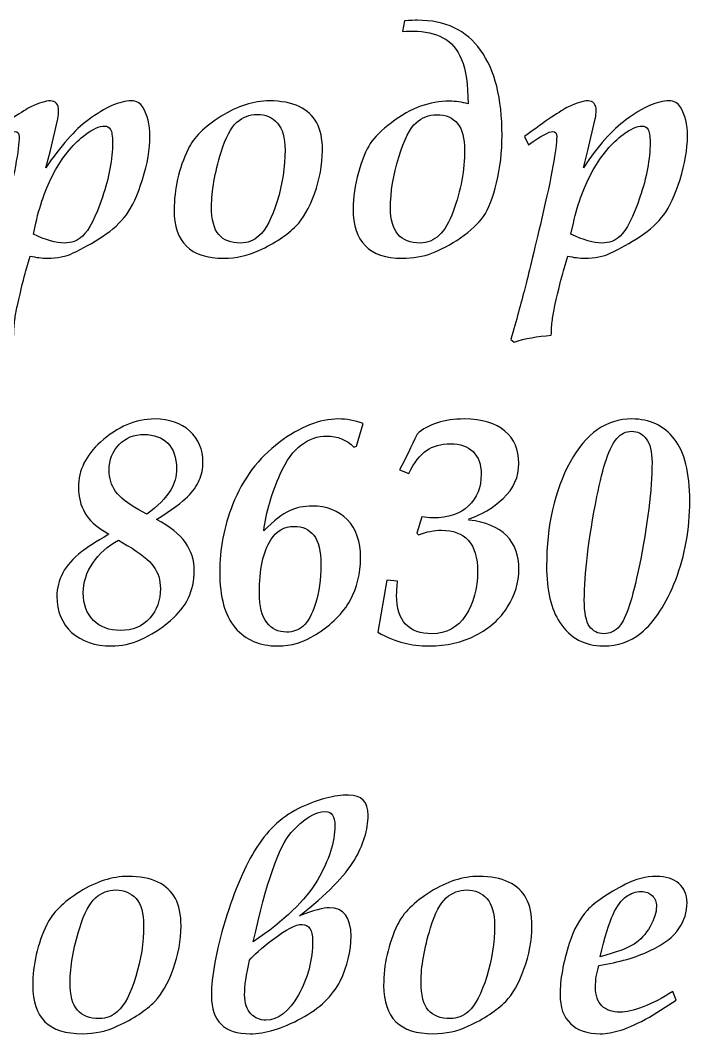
# Model space of a CAD drawing. Header units: millimetres. Extents: x 0 to 148, y -148 to 0.
# Drawn here: x 15.79 to 21.06, y -30.14 to -22.15 of the extents above; entities that cross this region are included whole.
import ezdxf

# ---------------------------------------------------------------- set-up
doc = ezdxf.new("R2010")
doc.units = ezdxf.units.MM
doc.linetypes.add('K5LT32768', pattern=[0])

msp = doc.modelspace()

# ---------------------------------------------------------------- linework, layer by layer
at = {"color": 250, "linetype": 'K5LT32768', "true_color": 0x333333}
for points, knots in [([(18.8124, -22.1584), (18.8593, -22.1558), (18.8936, -22.1546), (18.9152, -22.1546), (19.1345, -22.1546), (19.3, -22.2329), (19.4126, -22.3899), (19.5248, -22.547), (19.5811, -22.7701), (19.5811, -23.0588), (19.5811, -23.1922), (19.5667, -23.3174), (19.5384, -23.4351), (19.5096, -23.5528), (19.4753, -23.6408), (19.4346, -23.6997), (19.394, -23.7581), (19.3339, -23.8144), (19.2543, -23.8686), (19.1743, -23.9228), (19.0993, -23.963), (19.0287, -23.9893), (18.958, -24.016), (18.8792, -24.029), (18.7933, -24.029), (18.5364, -24.029), (18.4077, -23.8999), (18.4077, -23.6413), (18.4077, -23.5503), (18.4221, -23.4542), (18.4504, -23.353), (18.4792, -23.2518), (18.5097, -23.176), (18.5427, -23.1261), (18.5761, -23.0761), (18.6316, -23.0211), (18.7095, -22.9614), (18.7878, -22.9013), (18.8644, -22.8581), (18.9393, -22.8319), (19.0138, -22.8052), (19.0896, -22.7921), (19.1654, -22.7921), (19.2158, -22.7921), (19.2649, -22.7993), (19.3135, -22.8133), (19.3127, -22.6617), (19.2958, -22.5453), (19.2628, -22.4644), (19.2297, -22.384), (19.1811, -22.3264), (19.1159, -22.2922), (19.0511, -22.2578), (18.9724, -22.2409), (18.8801, -22.2409), (18.8606, -22.2409), (18.8331, -22.2413), (18.7963, -22.2422), (18.7963, -22.2422), (18.8124, -22.1584), (18.8124, -22.1584)], [0, 0, 0, 0, 0.047619, 0.047619, 0.047619, 0.095238, 0.095238, 0.095238, 0.142857, 0.142857, 0.142857, 0.190476, 0.190476, 0.190476, 0.238095, 0.238095, 0.238095, 0.285714, 0.285714, 0.285714, 0.333333, 0.333333, 0.333333, 0.380952, 0.380952, 0.380952, 0.428571, 0.428571, 0.428571, 0.47619, 0.47619, 0.47619, 0.52381, 0.52381, 0.52381, 0.571429, 0.571429, 0.571429, 0.619048, 0.619048, 0.619048, 0.666667, 0.666667, 0.666667, 0.714286, 0.714286, 0.714286, 0.761905, 0.761905, 0.761905, 0.809524, 0.809524, 0.809524, 0.857143, 0.857143, 0.857143, 0.904762, 0.904762, 0.904762, 1, 1, 1, 1]), ([(15.441, -24.6895), (15.441, -24.6895), (15.4152, -24.6695), (15.4152, -24.6695), (15.4587, -24.5176), (15.4951, -24.3838), (15.5244, -24.2691), (15.5506, -24.1696), (15.5959, -23.9846), (15.6594, -23.7133), (15.7373, -23.3805), (15.7762, -23.1667), (15.7762, -23.0719), (15.7762, -23.0444), (15.7657, -23.0308), (15.7441, -23.0308), (15.7174, -23.0308), (15.6547, -23.0656), (15.5553, -23.1346), (15.5553, -23.1346), (15.5218, -23.0715), (15.5218, -23.0715), (15.6899, -22.9466), (15.8059, -22.8683), (15.8698, -22.8365), (15.9342, -22.8052), (15.9853, -22.7896), (16.0234, -22.7896), (16.0429, -22.7896), (16.059, -22.7963), (16.0705, -22.8098), (16.0819, -22.8238), (16.0878, -22.8425), (16.0878, -22.8666), (16.0878, -22.8839), (16.0853, -22.906), (16.0802, -22.9322), (16.0802, -22.9322), (16.0222, -23.1815), (16.0222, -23.1815), (15.9871, -23.3158), (15.9871, -23.3158), (16.1014, -23.1451), (16.2127, -23.0194), (16.3219, -22.9385), (16.4565, -22.8391), (16.5696, -22.7896), (16.6602, -22.7896), (16.7016, -22.7896), (16.7321, -22.8065), (16.752, -22.8403), (16.7884, -22.9009), (16.8066, -22.9766), (16.8066, -23.0677), (16.8066, -23.1718), (16.7872, -23.2853), (16.7482, -23.4089), (16.7097, -23.5321), (16.6669, -23.6248), (16.6212, -23.6866), (16.5755, -23.7488), (16.5129, -23.8055), (16.4341, -23.8572), (16.3549, -23.9089), (16.2762, -23.9533), (16.1979, -23.9905), (16.1458, -24.0164), (16.0789, -24.029), (15.9981, -24.029), (15.9549, -24.029), (15.91, -24.0232), (15.863, -24.0117), (15.863, -24.0117), (15.8296, -24.1285), (15.8296, -24.1285), (15.8143, -24.1798), (15.7923, -24.2712), (15.7623, -24.4028), (15.7534, -24.4439), (15.7466, -24.4816), (15.742, -24.5155), (15.7373, -24.5498), (15.7348, -24.5896), (15.7339, -24.6361), (15.6238, -24.6437), (15.526, -24.6615), (15.441, -24.6895)], [0, 0, 0, 0, 0.033333, 0.033333, 0.033333, 0.066667, 0.066667, 0.066667, 0.1, 0.1, 0.1, 0.133333, 0.133333, 0.133333, 0.166667, 0.166667, 0.166667, 0.2, 0.2, 0.2, 0.233333, 0.233333, 0.233333, 0.266667, 0.266667, 0.266667, 0.3, 0.3, 0.3, 0.333333, 0.333333, 0.333333, 0.366667, 0.366667, 0.366667, 0.4, 0.4, 0.4, 0.433333, 0.433333, 0.466667, 0.466667, 0.466667, 0.5, 0.5, 0.5, 0.533333, 0.533333, 0.533333, 0.566667, 0.566667, 0.566667, 0.6, 0.6, 0.6, 0.633333, 0.633333, 0.633333, 0.666667, 0.666667, 0.666667, 0.7, 0.7, 0.7, 0.733333, 0.733333, 0.733333, 0.766667, 0.766667, 0.766667, 0.8, 0.8, 0.8, 0.833333, 0.833333, 0.833333, 0.866667, 0.866667, 0.866667, 0.9, 0.9, 0.9, 0.933333, 0.933333, 0.933333, 1, 1, 1, 1]), ([(16.9975, -23.6494), (16.9975, -23.4838), (17.0344, -23.3238), (17.1076, -23.1693), (17.1508, -23.0783), (17.2371, -22.9923), (17.3671, -22.9111), (17.497, -22.8302), (17.6236, -22.7896), (17.7477, -22.7896), (17.8417, -22.7896), (17.92, -22.8048), (18.0453, -22.8649), (18.0918, -22.9076), (18.1215, -22.9627), (18.1511, -23.0177), (18.1659, -23.0901), (18.1659, -23.1803), (18.1659, -23.2937), (18.1452, -23.4072), (18.1033, -23.5211), (18.0618, -23.6345), (18.0135, -23.7192), (17.9593, -23.7746), (17.8882, -23.8457), (17.7904, -23.9105), (17.666, -23.9681), (17.5783, -24.0088), (17.4865, -24.029), (17.3899, -24.029), (17.2562, -24.029), (17.1576, -23.9973), (17.0937, -23.9342), (17.0297, -23.8708), (16.9975, -23.7759), (16.9975, -23.6494)], [0, 0, 0, 0, 0.076923, 0.076923, 0.076923, 0.153846, 0.153846, 0.153846, 0.230769, 0.230769, 0.230769, 0.307692, 0.307692, 0.384615, 0.384615, 0.384615, 0.461538, 0.461538, 0.461538, 0.538462, 0.538462, 0.538462, 0.615385, 0.615385, 0.615385, 0.692308, 0.692308, 0.692308, 0.769231, 0.769231, 0.769231, 0.846154, 0.846154, 0.846154, 1, 1, 1, 1]), ([(19.6764, -24.6895), (19.6764, -24.6895), (19.6506, -24.6695), (19.6506, -24.6695), (19.6941, -24.5176), (19.7305, -24.3838), (19.7598, -24.2691), (19.786, -24.1696), (19.8313, -23.9846), (19.8948, -23.7133), (19.9727, -23.3805), (20.0116, -23.1667), (20.0116, -23.0719), (20.0116, -23.0444), (20.0011, -23.0308), (19.9795, -23.0308), (19.9528, -23.0308), (19.8901, -23.0656), (19.7907, -23.1346), (19.7907, -23.1346), (19.7572, -23.0715), (19.7572, -23.0715), (19.9253, -22.9466), (20.0413, -22.8683), (20.1052, -22.8365), (20.1696, -22.8052), (20.2207, -22.7896), (20.2588, -22.7896), (20.2783, -22.7896), (20.2944, -22.7963), (20.3059, -22.8098), (20.3173, -22.8238), (20.3232, -22.8425), (20.3232, -22.8666), (20.3232, -22.8839), (20.3207, -22.906), (20.3156, -22.9322), (20.3156, -22.9322), (20.2576, -23.1815), (20.2576, -23.1815), (20.2225, -23.3158), (20.2225, -23.3158), (20.3368, -23.1451), (20.4481, -23.0194), (20.5573, -22.9385), (20.6919, -22.8391), (20.805, -22.7896), (20.8956, -22.7896), (20.937, -22.7896), (20.9675, -22.8065), (20.9874, -22.8403), (21.0238, -22.9009), (21.042, -22.9766), (21.042, -23.0677), (21.042, -23.1718), (21.0226, -23.2853), (20.9836, -23.4089), (20.9451, -23.5321), (20.9023, -23.6248), (20.8566, -23.6866), (20.8109, -23.7488), (20.7483, -23.8055), (20.6695, -23.8572), (20.5903, -23.9089), (20.5116, -23.9533), (20.4333, -23.9905), (20.3812, -24.0164), (20.3143, -24.029), (20.2335, -24.029), (20.1903, -24.029), (20.1454, -24.0232), (20.0984, -24.0117), (20.0984, -24.0117), (20.065, -24.1285), (20.065, -24.1285), (20.0497, -24.1798), (20.0277, -24.2712), (19.9977, -24.4028), (19.9888, -24.4439), (19.982, -24.4816), (19.9774, -24.5155), (19.9727, -24.5498), (19.9702, -24.5896), (19.9693, -24.6361), (19.8592, -24.6437), (19.7614, -24.6615), (19.6764, -24.6895)], [0, 0, 0, 0, 0.033333, 0.033333, 0.033333, 0.066667, 0.066667, 0.066667, 0.1, 0.1, 0.1, 0.133333, 0.133333, 0.133333, 0.166667, 0.166667, 0.166667, 0.2, 0.2, 0.2, 0.233333, 0.233333, 0.233333, 0.266667, 0.266667, 0.266667, 0.3, 0.3, 0.3, 0.333333, 0.333333, 0.333333, 0.366667, 0.366667, 0.366667, 0.4, 0.4, 0.4, 0.433333, 0.433333, 0.466667, 0.466667, 0.466667, 0.5, 0.5, 0.5, 0.533333, 0.533333, 0.533333, 0.566667, 0.566667, 0.566667, 0.6, 0.6, 0.6, 0.633333, 0.633333, 0.633333, 0.666667, 0.666667, 0.666667, 0.7, 0.7, 0.7, 0.733333, 0.733333, 0.733333, 0.766667, 0.766667, 0.766667, 0.8, 0.8, 0.8, 0.833333, 0.833333, 0.833333, 0.866667, 0.866667, 0.866667, 0.9, 0.9, 0.9, 0.933333, 0.933333, 0.933333, 1, 1, 1, 1]), ([(17.2922, -23.6222), (17.2922, -23.726), (17.3112, -23.8), (17.3493, -23.8436), (17.3878, -23.8877), (17.4454, -23.9097), (17.5225, -23.9097), (17.5767, -23.9097), (17.6245, -23.891), (17.666, -23.8538), (17.7206, -23.8039), (17.7684, -23.7124), (17.8095, -23.5795), (17.8506, -23.4466), (17.8713, -23.3115), (17.8713, -23.1748), (17.8713, -23.0804), (17.8514, -23.0101), (17.8116, -22.9648), (17.7718, -22.9191), (17.718, -22.8962), (17.6508, -22.8962), (17.5919, -22.8962), (17.539, -22.917), (17.4442, -22.9999), (17.4027, -23.0787), (17.3671, -23.1947), (17.3172, -23.3589), (17.2922, -23.5016), (17.2922, -23.6222)], [0, 0, 0, 0, 0.090909, 0.090909, 0.090909, 0.181818, 0.181818, 0.181818, 0.272727, 0.272727, 0.272727, 0.363636, 0.363636, 0.363636, 0.454545, 0.454545, 0.454545, 0.545455, 0.545455, 0.545455, 0.636364, 0.636364, 0.636364, 0.727273, 0.727273, 0.818182, 0.818182, 0.818182, 1, 1, 1, 1]), ([(19.0647, -22.8988), (19.0054, -22.8988), (18.9516, -22.9195), (18.9042, -22.9614), (18.8563, -23.0033), (18.8111, -23.0939), (18.7239, -23.3733), (18.7023, -23.5071), (18.7023, -23.6345), (18.7023, -23.8178), (18.7801, -23.9097), (18.9355, -23.9097), (19.0498, -23.9097), (19.137, -23.8267), (19.1967, -23.6612), (19.2564, -23.4952), (19.2865, -23.3335), (19.2865, -23.1765), (19.2865, -22.9915), (19.2124, -22.8988), (19.0647, -22.8988)], [0, 0, 0, 0, 0.125, 0.125, 0.125, 0.25, 0.25, 0.375, 0.375, 0.375, 0.5, 0.5, 0.5, 0.625, 0.625, 0.625, 0.75, 0.75, 0.75, 1, 1, 1, 1]), ([(15.8889, -23.8399), (15.9862, -23.8864), (16.0671, -23.9097), (16.1319, -23.9097), (16.1894, -23.9097), (16.2373, -23.8919), (16.2754, -23.8564), (16.3266, -23.8072), (16.3791, -23.7048), (16.4324, -23.549), (16.4853, -23.3928), (16.512, -23.2489), (16.512, -23.1172), (16.512, -23.0656), (16.5065, -23.0313), (16.4959, -23.0139), (16.4849, -22.9966), (16.4697, -22.9877), (16.4497, -22.9877), (16.4091, -22.9877), (16.3587, -23.0101), (16.2991, -23.055), (16.2093, -23.1218), (16.1306, -23.215), (16.0633, -23.3335), (15.9964, -23.4521), (15.9443, -23.5918), (15.9079, -23.753), (15.9079, -23.753), (15.8889, -23.8399), (15.8889, -23.8399)], [0, 0, 0, 0, 0.090909, 0.090909, 0.090909, 0.181818, 0.181818, 0.181818, 0.272727, 0.272727, 0.272727, 0.363636, 0.363636, 0.363636, 0.454545, 0.454545, 0.454545, 0.545455, 0.545455, 0.545455, 0.636364, 0.636364, 0.636364, 0.727273, 0.727273, 0.727273, 0.818182, 0.818182, 0.818182, 1, 1, 1, 1]), ([(20.1243, -23.8399), (20.2216, -23.8864), (20.3025, -23.9097), (20.3673, -23.9097), (20.4248, -23.9097), (20.4727, -23.8919), (20.5108, -23.8564), (20.562, -23.8072), (20.6145, -23.7048), (20.6678, -23.549), (20.7207, -23.3928), (20.7474, -23.2489), (20.7474, -23.1172), (20.7474, -23.0656), (20.7419, -23.0313), (20.7313, -23.0139), (20.7203, -22.9966), (20.7051, -22.9877), (20.6851, -22.9877), (20.6445, -22.9877), (20.5941, -23.0101), (20.5345, -23.055), (20.4447, -23.1218), (20.366, -23.215), (20.2987, -23.3335), (20.2318, -23.4521), (20.1797, -23.5918), (20.1433, -23.753), (20.1433, -23.753), (20.1243, -23.8399), (20.1243, -23.8399)], [0, 0, 0, 0, 0.090909, 0.090909, 0.090909, 0.181818, 0.181818, 0.181818, 0.272727, 0.272727, 0.272727, 0.363636, 0.363636, 0.363636, 0.454545, 0.454545, 0.454545, 0.545455, 0.545455, 0.545455, 0.636364, 0.636364, 0.636364, 0.727273, 0.727273, 0.727273, 0.818182, 0.818182, 0.818182, 1, 1, 1, 1]), ([(16.4836, -26.2037), (16.4836, -26.2037), (16.4451, -26.18), (16.4451, -26.18), (16.3109, -26.1017), (16.244, -25.9861), (16.244, -25.8337), (16.244, -25.7), (16.3016, -25.5814), (16.4167, -25.4782), (16.5522, -25.3567), (16.6948, -25.2957), (16.8447, -25.2957), (16.9599, -25.2957), (17.0517, -25.3274), (17.1207, -25.3905), (17.1897, -25.454), (17.2245, -25.5349), (17.2245, -25.6343), (17.2245, -25.6856), (17.2147, -25.7338), (17.1952, -25.7787), (17.1757, -25.824), (17.1448, -25.8672), (17.103, -25.9091), (17.0606, -25.951), (16.9794, -26.0107), (16.8583, -26.0882), (16.965, -26.1436), (17.0412, -26.2042), (17.0873, -26.2694), (17.133, -26.3345), (17.1559, -26.4091), (17.1559, -26.4925), (17.1559, -26.647), (17.0941, -26.7769), (16.97, -26.8819), (16.8121, -27.0166), (16.6572, -27.0838), (16.5052, -27.0838), (16.3731, -27.0838), (16.2681, -27.0483), (16.1902, -26.9767), (16.1128, -26.9052), (16.0738, -26.8112), (16.0738, -26.6944), (16.0738, -26.6275), (16.0891, -26.5657), (16.1196, -26.5085), (16.15, -26.4514), (16.2, -26.3955), (16.2694, -26.3401), (16.3067, -26.3104), (16.3778, -26.2647), (16.4836, -26.2037)], [0, 0, 0, 0, 0.052632, 0.052632, 0.052632, 0.105263, 0.105263, 0.105263, 0.157895, 0.157895, 0.157895, 0.210526, 0.210526, 0.210526, 0.263158, 0.263158, 0.263158, 0.315789, 0.315789, 0.315789, 0.368421, 0.368421, 0.368421, 0.421053, 0.421053, 0.421053, 0.473684, 0.473684, 0.473684, 0.526316, 0.526316, 0.526316, 0.578947, 0.578947, 0.578947, 0.631579, 0.631579, 0.631579, 0.684211, 0.684211, 0.684211, 0.736842, 0.736842, 0.736842, 0.789474, 0.789474, 0.789474, 0.842105, 0.842105, 0.842105, 0.894737, 0.894737, 0.894737, 1, 1, 1, 1]), ([(18.4348, -25.5091), (18.4348, -25.5091), (18.4136, -25.5167), (18.4136, -25.5167), (18.3561, -25.4591), (18.2845, -25.4303), (18.1994, -25.4303), (18.1291, -25.4303), (18.0631, -25.4532), (18.0013, -25.4984), (17.9391, -25.5437), (17.8832, -25.6213), (17.8336, -25.73), (17.7667, -25.8786), (17.7236, -26.0276), (17.7037, -26.1762), (17.7841, -26.0966), (17.851, -26.0446), (17.9052, -26.0192), (17.9594, -25.9942), (18.0199, -25.9815), (18.0868, -25.9815), (18.1994, -25.9815), (18.2908, -26.017), (18.3611, -26.0886), (18.4314, -26.1601), (18.4665, -26.2609), (18.4665, -26.3908), (18.4665, -26.5132), (18.439, -26.6241), (18.384, -26.7244), (18.3289, -26.8243), (18.2388, -26.9145), (18.1131, -26.9945), (18.0204, -27.0542), (17.9205, -27.0838), (17.8129, -27.0838), (17.6724, -27.0838), (17.561, -27.036), (17.4793, -26.9408), (17.3976, -26.8451), (17.3566, -26.6995), (17.3566, -26.5034), (17.3566, -26.321), (17.3904, -26.1436), (17.4582, -25.9713), (17.539, -25.7665), (17.6618, -25.6026), (17.8256, -25.4798), (17.9899, -25.3571), (18.1452, -25.2957), (18.2921, -25.2957), (18.3561, -25.2957), (18.4208, -25.3075), (18.4869, -25.3317), (18.4869, -25.3317), (18.4348, -25.5091), (18.4348, -25.5091)], [0, 0, 0, 0, 0.05, 0.05, 0.05, 0.1, 0.1, 0.1, 0.15, 0.15, 0.15, 0.2, 0.2, 0.2, 0.25, 0.25, 0.25, 0.3, 0.3, 0.3, 0.35, 0.35, 0.35, 0.4, 0.4, 0.4, 0.45, 0.45, 0.45, 0.5, 0.5, 0.5, 0.55, 0.55, 0.55, 0.6, 0.6, 0.6, 0.65, 0.65, 0.65, 0.7, 0.7, 0.7, 0.75, 0.75, 0.75, 0.8, 0.8, 0.8, 0.85, 0.85, 0.85, 0.9, 0.9, 0.9, 1, 1, 1, 1]), ([(18.6012, -26.9759), (18.6012, -26.9759), (18.6723, -26.5657), (18.6723, -26.5657), (18.7566, -26.5733), (18.7566, -26.5733), (18.7523, -26.6245), (18.7506, -26.6609), (18.7506, -26.6825), (18.7506, -26.7871), (18.7743, -26.8642), (18.8217, -26.9132), (18.8696, -26.9627), (18.9382, -26.9873), (19.0279, -26.9873), (19.1422, -26.9873), (19.2311, -26.939), (19.2942, -26.843), (19.3572, -26.7469), (19.3886, -26.6321), (19.3886, -26.4988), (19.3886, -26.387), (19.364, -26.3045), (19.3153, -26.2516), (19.2663, -26.1986), (19.1959, -26.172), (19.1037, -26.172), (19.0474, -26.172), (18.9868, -26.1838), (18.922, -26.2079), (18.922, -26.2079), (18.9085, -26.1944), (18.9085, -26.1944), (18.9483, -26.0657), (18.9483, -26.0657), (18.9754, -26.0721), (19.0046, -26.0755), (19.0351, -26.0755), (19.1578, -26.0755), (19.2519, -26.0437), (19.3179, -25.9798), (19.3835, -25.9163), (19.4165, -25.8333), (19.4165, -25.7305), (19.4165, -25.6538), (19.3953, -25.5946), (19.353, -25.5531), (19.3107, -25.512), (19.2514, -25.4913), (19.1752, -25.4913), (19.0999, -25.4913), (19.0368, -25.5086), (18.9864, -25.5433), (18.9356, -25.5781), (18.889, -25.639), (18.8458, -25.7258), (18.8458, -25.7258), (18.7739, -25.6961), (18.7739, -25.6961), (18.8209, -25.6069), (18.867, -25.5128), (18.9119, -25.4146), (18.9564, -25.3748), (19.0097, -25.3452), (19.0719, -25.3253), (19.1337, -25.3054), (19.2048, -25.2957), (19.284, -25.2957), (19.4241, -25.2957), (19.5304, -25.3274), (19.6036, -25.3905), (19.6768, -25.4536), (19.7137, -25.5379), (19.7137, -25.6428), (19.7137, -25.7516), (19.6726, -25.8443), (19.5901, -25.921), (19.5079, -25.9976), (19.4187, -26.0509), (19.323, -26.0814), (19.323, -26.0814), (19.3204, -26.0924), (19.3204, -26.0924), (19.4517, -26.1068), (19.5503, -26.147), (19.6155, -26.2143), (19.6811, -26.2812), (19.7137, -26.3697), (19.7137, -26.4797), (19.7137, -26.5839), (19.684, -26.6825), (19.6252, -26.7761), (19.566, -26.8696), (19.4826, -26.9441), (19.375, -27), (19.2675, -27.0559), (19.1448, -27.0838), (19.0067, -27.0838), (18.9331, -27.0838), (18.8666, -27.0758), (18.8065, -27.0601), (18.7464, -27.0445), (18.6782, -27.0166), (18.6012, -26.9759)], [0, 0, 0, 0, 0.027778, 0.027778, 0.055556, 0.055556, 0.055556, 0.083333, 0.083333, 0.083333, 0.111111, 0.111111, 0.111111, 0.138889, 0.138889, 0.138889, 0.166667, 0.166667, 0.166667, 0.194444, 0.194444, 0.194444, 0.222222, 0.222222, 0.222222, 0.25, 0.25, 0.25, 0.277778, 0.277778, 0.277778, 0.305556, 0.305556, 0.333333, 0.333333, 0.333333, 0.361111, 0.361111, 0.361111, 0.388889, 0.388889, 0.388889, 0.416667, 0.416667, 0.416667, 0.444444, 0.444444, 0.444444, 0.472222, 0.472222, 0.472222, 0.5, 0.5, 0.5, 0.527778, 0.527778, 0.527778, 0.555556, 0.555556, 0.555556, 0.583333, 0.583333, 0.583333, 0.611111, 0.611111, 0.611111, 0.638889, 0.638889, 0.638889, 0.666667, 0.666667, 0.666667, 0.694444, 0.694444, 0.694444, 0.722222, 0.722222, 0.722222, 0.75, 0.75, 0.75, 0.777778, 0.777778, 0.777778, 0.805556, 0.805556, 0.805556, 0.833333, 0.833333, 0.833333, 0.861111, 0.861111, 0.861111, 0.888889, 0.888889, 0.888889, 0.916667, 0.916667, 0.916667, 0.944444, 0.944444, 0.944444, 1, 1, 1, 1]), ([(19.9321, -26.4539), (19.9321, -26.1356), (19.9939, -25.8629), (20.1172, -25.6361), (20.2404, -25.4092), (20.4025, -25.2957), (20.6035, -25.2957), (20.745, -25.2957), (20.8563, -25.3478), (20.9376, -25.4519), (21.0193, -25.556), (21.0599, -25.7194), (21.0599, -25.9417), (21.0599, -26.164), (21.0231, -26.371), (20.9494, -26.5619), (20.8758, -26.7528), (20.7843, -26.8929), (20.6751, -26.9822), (20.5926, -27.05), (20.4939, -27.0838), (20.3788, -27.0838), (20.2332, -27.0838), (20.1193, -27.022), (20.0363, -26.898), (19.9669, -26.7943), (19.9321, -26.6465), (19.9321, -26.4539)], [0, 0, 0, 0, 0.1, 0.1, 0.1, 0.2, 0.2, 0.2, 0.3, 0.3, 0.3, 0.4, 0.4, 0.4, 0.5, 0.5, 0.5, 0.6, 0.6, 0.6, 0.7, 0.7, 0.7, 0.8, 0.8, 0.8, 1, 1, 1, 1]), ([(16.7829, -26.045), (16.8688, -25.9823), (16.9319, -25.9184), (16.9713, -25.8541), (17.0014, -25.8062), (17.0162, -25.7495), (17.0162, -25.6843), (17.0162, -25.5992), (16.9933, -25.5336), (16.948, -25.487), (16.9023, -25.4409), (16.8405, -25.4176), (16.7617, -25.4176), (16.6818, -25.4176), (16.6157, -25.4443), (16.5115, -25.5501), (16.4853, -25.6174), (16.4853, -25.6991), (16.4853, -25.7618), (16.5022, -25.8176), (16.5361, -25.8659), (16.57, -25.9142), (16.6314, -25.9624), (16.7194, -26.0103), (16.7194, -26.0103), (16.7829, -26.045), (16.7829, -26.045)], [0, 0, 0, 0, 0.1, 0.1, 0.1, 0.2, 0.2, 0.2, 0.3, 0.3, 0.3, 0.4, 0.4, 0.4, 0.5, 0.5, 0.6, 0.6, 0.6, 0.7, 0.7, 0.7, 0.8, 0.8, 0.8, 1, 1, 1, 1]), ([(20.2293, -26.7219), (20.2293, -26.8218), (20.2429, -26.8912), (20.2704, -26.9297), (20.2975, -26.9683), (20.3352, -26.9873), (20.383, -26.9873), (20.4313, -26.9873), (20.4719, -26.9678), (20.5058, -26.9289), (20.5574, -26.8696), (20.6091, -26.7126), (20.6611, -26.459), (20.7289, -26.1259), (20.7627, -25.8515), (20.7627, -25.6365), (20.7627, -25.5531), (20.7475, -25.4913), (20.7174, -25.4519), (20.6874, -25.4121), (20.6484, -25.3922), (20.6014, -25.3922), (20.557, -25.3922), (20.5185, -25.4108), (20.4863, -25.4481), (20.4283, -25.5142), (20.3758, -25.667), (20.3284, -25.907), (20.2624, -26.2452), (20.2293, -26.517), (20.2293, -26.7219)], [0, 0, 0, 0, 0.090909, 0.090909, 0.090909, 0.181818, 0.181818, 0.181818, 0.272727, 0.272727, 0.272727, 0.363636, 0.363636, 0.363636, 0.454545, 0.454545, 0.454545, 0.545455, 0.545455, 0.545455, 0.636364, 0.636364, 0.636364, 0.727273, 0.727273, 0.727273, 0.818182, 0.818182, 0.818182, 1, 1, 1, 1]), ([(17.669, -26.666), (17.669, -26.7718), (17.6884, -26.8498), (17.7274, -26.8997), (17.7663, -26.9497), (17.8184, -26.9746), (17.8836, -26.9746), (17.934, -26.9746), (17.9776, -26.959), (18.0504, -26.8972), (18.0826, -26.8375), (18.1114, -26.7494), (18.1397, -26.6614), (18.1541, -26.5602), (18.1541, -26.4451), (18.1541, -26.3362), (18.1355, -26.2583), (18.0982, -26.2114), (18.061, -26.1648), (18.0093, -26.1415), (17.9433, -26.1415), (17.8645, -26.1415), (17.8036, -26.1766), (17.7595, -26.2469), (17.6991, -26.3426), (17.669, -26.4823), (17.669, -26.666)], [0, 0, 0, 0, 0.1, 0.1, 0.1, 0.2, 0.2, 0.2, 0.3, 0.3, 0.4, 0.4, 0.4, 0.5, 0.5, 0.5, 0.6, 0.6, 0.6, 0.7, 0.7, 0.7, 0.8, 0.8, 0.8, 1, 1, 1, 1]), ([(16.559, -26.2507), (16.4726, -26.2973), (16.4049, -26.3574), (16.3067, -26.5056), (16.2821, -26.5835), (16.2821, -26.6656), (16.2821, -26.757), (16.3088, -26.8294), (16.4155, -26.9353), (16.4857, -26.9619), (16.5733, -26.9619), (16.6716, -26.9619), (16.7486, -26.9297), (16.8049, -26.8658), (16.8612, -26.8019), (16.8892, -26.7232), (16.8892, -26.6309), (16.8892, -26.5644), (16.8714, -26.5069), (16.8358, -26.4577), (16.8003, -26.4082), (16.7313, -26.3532), (16.6288, -26.2918), (16.6288, -26.2918), (16.559, -26.2507), (16.559, -26.2507)], [0, 0, 0, 0, 0.1, 0.1, 0.2, 0.2, 0.2, 0.3, 0.3, 0.4, 0.4, 0.4, 0.5, 0.5, 0.5, 0.6, 0.6, 0.6, 0.7, 0.7, 0.7, 0.8, 0.8, 0.8, 1, 1, 1, 1]), ([(17.9864, -29.2099), (18.0965, -29.1671), (18.1744, -29.1455), (18.2197, -29.1455), (18.334, -29.1455), (18.3912, -29.2208), (18.3912, -29.3711), (18.3912, -29.4892), (18.3628, -29.6065), (18.3056, -29.7233), (18.2485, -29.8397), (18.1456, -29.938), (17.997, -30.0184), (17.8484, -30.0984), (17.7151, -30.1386), (17.5965, -30.1386), (17.3929, -30.1386), (17.2913, -30.0395), (17.2913, -29.841), (17.2913, -29.6857), (17.3277, -29.488), (17.4001, -29.248), (17.4725, -29.0075), (17.5555, -28.8149), (17.6494, -28.6688), (17.7435, -28.5227), (17.8599, -28.4182), (17.9987, -28.3547), (18.1371, -28.2908), (18.2616, -28.259), (18.3717, -28.259), (18.4745, -28.259), (18.5257, -28.3115), (18.5257, -28.4165), (18.5257, -28.5329), (18.4889, -28.6523), (18.4157, -28.7742), (18.3424, -28.8961), (18.1993, -29.0413), (17.9864, -29.2099)], [0, 0, 0, 0, 0.071429, 0.071429, 0.071429, 0.142857, 0.142857, 0.142857, 0.214286, 0.214286, 0.214286, 0.285714, 0.285714, 0.285714, 0.357143, 0.357143, 0.357143, 0.428571, 0.428571, 0.428571, 0.5, 0.5, 0.5, 0.571429, 0.571429, 0.571429, 0.642857, 0.642857, 0.642857, 0.714286, 0.714286, 0.714286, 0.785714, 0.785714, 0.785714, 0.857143, 0.857143, 0.857143, 1, 1, 1, 1]), ([(17.6211, -29.4147), (17.8658, -29.2484), (18.0343, -29.0866), (18.1261, -28.9288), (18.218, -28.7708), (18.2641, -28.6277), (18.2641, -28.499), (18.2641, -28.4254), (18.24, -28.3886), (18.1913, -28.3886), (18.1079, -28.3886), (18.0174, -28.4436), (17.9196, -28.5541), (17.8218, -28.6642), (17.7223, -28.9512), (17.6211, -29.4147)], [0, 0, 0, 0, 0.166667, 0.166667, 0.166667, 0.333333, 0.333333, 0.333333, 0.5, 0.5, 0.5, 0.666667, 0.666667, 0.666667, 1, 1, 1, 1]), ([(15.8838, -29.7589), (15.8838, -29.5934), (15.9206, -29.4334), (15.9938, -29.2789), (16.037, -29.1878), (16.1233, -29.1019), (16.2533, -29.0206), (16.3833, -28.9397), (16.5099, -28.8991), (16.6339, -28.8991), (16.7279, -28.8991), (16.8062, -28.9144), (16.9315, -28.9745), (16.978, -29.0172), (17.0077, -29.0723), (17.0373, -29.1273), (17.0521, -29.1997), (17.0521, -29.2898), (17.0521, -29.4033), (17.0314, -29.5168), (16.9895, -29.6306), (16.948, -29.7441), (16.8997, -29.8288), (16.8456, -29.8842), (16.7745, -29.9553), (16.6767, -30.0201), (16.5522, -30.0776), (16.4646, -30.1183), (16.3727, -30.1386), (16.2762, -30.1386), (16.1424, -30.1386), (16.0438, -30.1069), (15.9799, -30.0438), (15.9159, -29.9803), (15.8838, -29.8855), (15.8838, -29.7589)], [0, 0, 0, 0, 0.076923, 0.076923, 0.076923, 0.153846, 0.153846, 0.153846, 0.230769, 0.230769, 0.230769, 0.307692, 0.307692, 0.384615, 0.384615, 0.384615, 0.461538, 0.461538, 0.461538, 0.538462, 0.538462, 0.538462, 0.615385, 0.615385, 0.615385, 0.692308, 0.692308, 0.692308, 0.769231, 0.769231, 0.769231, 0.846154, 0.846154, 0.846154, 1, 1, 1, 1]), ([(18.6481, -29.7589), (18.6481, -29.5934), (18.6849, -29.4334), (18.7581, -29.2789), (18.8013, -29.1878), (18.8877, -29.1019), (19.0176, -29.0206), (19.1476, -28.9397), (19.2742, -28.8991), (19.3982, -28.8991), (19.4922, -28.8991), (19.5705, -28.9144), (19.6958, -28.9745), (19.7424, -29.0172), (19.772, -29.0723), (19.8016, -29.1273), (19.8165, -29.1997), (19.8165, -29.2898), (19.8165, -29.4033), (19.7957, -29.5168), (19.7538, -29.6306), (19.7124, -29.7441), (19.6641, -29.8288), (19.6099, -29.8842), (19.5388, -29.9553), (19.441, -30.0201), (19.3165, -30.0776), (19.2289, -30.1183), (19.137, -30.1386), (19.0405, -30.1386), (18.9067, -30.1386), (18.8081, -30.1069), (18.7442, -30.0438), (18.6802, -29.9803), (18.6481, -29.8855), (18.6481, -29.7589)], [0, 0, 0, 0, 0.076923, 0.076923, 0.076923, 0.153846, 0.153846, 0.153846, 0.230769, 0.230769, 0.230769, 0.307692, 0.307692, 0.384615, 0.384615, 0.384615, 0.461538, 0.461538, 0.461538, 0.538462, 0.538462, 0.538462, 0.615385, 0.615385, 0.615385, 0.692308, 0.692308, 0.692308, 0.769231, 0.769231, 0.769231, 0.846154, 0.846154, 0.846154, 1, 1, 1, 1]), ([(20.926, -29.8051), (20.926, -29.8051), (20.9531, -29.8732), (20.9531, -29.8732), (20.7423, -30.007), (20.7423, -30.007), (20.6547, -30.0561), (20.5806, -30.0899), (20.5196, -30.1094), (20.4591, -30.1289), (20.4036, -30.1386), (20.3541, -30.1386), (20.2533, -30.1386), (20.1754, -30.112), (20.0654, -30.0061), (20.0379, -29.9303), (20.0379, -29.8309), (20.0379, -29.7153), (20.0624, -29.5802), (20.1111, -29.4266), (20.1458, -29.3174), (20.1928, -29.231), (20.2516, -29.1671), (20.3109, -29.1036), (20.4117, -29.0346), (20.5539, -28.9613), (20.6339, -28.9199), (20.7148, -28.8991), (20.7969, -28.8991), (20.8718, -28.8991), (20.9311, -28.9177), (20.9743, -28.9554), (21.017, -28.9931), (21.0386, -29.0426), (21.0386, -29.104), (21.0386, -29.1785), (21.0174, -29.2471), (20.9747, -29.3106), (20.9323, -29.3737), (20.8566, -29.4317), (20.7474, -29.4842), (20.6382, -29.5366), (20.5035, -29.5756), (20.3435, -29.6014), (20.3262, -29.6611), (20.3173, -29.7174), (20.3173, -29.7707), (20.3173, -29.8368), (20.3342, -29.8863), (20.3676, -29.9194), (20.4011, -29.9519), (20.4485, -29.9684), (20.5107, -29.9684), (20.5577, -29.9684), (20.6182, -29.9549), (20.6923, -29.9274), (20.766, -29.8999), (20.8439, -29.8592), (20.926, -29.8051)], [0, 0, 0, 0, 0.047619, 0.047619, 0.095238, 0.095238, 0.095238, 0.142857, 0.142857, 0.142857, 0.190476, 0.190476, 0.190476, 0.238095, 0.238095, 0.285714, 0.285714, 0.285714, 0.333333, 0.333333, 0.333333, 0.380952, 0.380952, 0.380952, 0.428571, 0.428571, 0.428571, 0.47619, 0.47619, 0.47619, 0.52381, 0.52381, 0.52381, 0.571429, 0.571429, 0.571429, 0.619048, 0.619048, 0.619048, 0.666667, 0.666667, 0.666667, 0.714286, 0.714286, 0.714286, 0.761905, 0.761905, 0.761905, 0.809524, 0.809524, 0.809524, 0.857143, 0.857143, 0.857143, 0.904762, 0.904762, 0.904762, 1, 1, 1, 1]), ([(16.1784, -29.7318), (16.1784, -29.8355), (16.1974, -29.9096), (16.2355, -29.9532), (16.2741, -29.9972), (16.3317, -30.0193), (16.4087, -30.0193), (16.4629, -30.0193), (16.5107, -30.0006), (16.5522, -29.9633), (16.6068, -29.9134), (16.6546, -29.822), (16.6957, -29.689), (16.7368, -29.5561), (16.7575, -29.4211), (16.7575, -29.2843), (16.7575, -29.1899), (16.7376, -29.1197), (16.6978, -29.0744), (16.658, -29.0287), (16.6042, -29.0058), (16.537, -29.0058), (16.4781, -29.0058), (16.4252, -29.0266), (16.3304, -29.1095), (16.2889, -29.1883), (16.2533, -29.3042), (16.2034, -29.4685), (16.1784, -29.6111), (16.1784, -29.7318)], [0, 0, 0, 0, 0.090909, 0.090909, 0.090909, 0.181818, 0.181818, 0.181818, 0.272727, 0.272727, 0.272727, 0.363636, 0.363636, 0.363636, 0.454545, 0.454545, 0.454545, 0.545455, 0.545455, 0.545455, 0.636364, 0.636364, 0.636364, 0.727273, 0.727273, 0.818182, 0.818182, 0.818182, 1, 1, 1, 1]), ([(18.9427, -29.7318), (18.9427, -29.8355), (18.9618, -29.9096), (18.9999, -29.9532), (19.0384, -29.9972), (19.096, -30.0193), (19.173, -30.0193), (19.2272, -30.0193), (19.275, -30.0006), (19.3165, -29.9633), (19.3711, -29.9134), (19.419, -29.822), (19.46, -29.689), (19.5011, -29.5561), (19.5219, -29.4211), (19.5219, -29.2843), (19.5219, -29.1899), (19.5019, -29.1197), (19.4622, -29.0744), (19.4223, -29.0287), (19.3686, -29.0058), (19.3013, -29.0058), (19.2424, -29.0058), (19.1895, -29.0266), (19.0947, -29.1095), (19.0532, -29.1883), (19.0176, -29.3042), (18.9677, -29.4685), (18.9427, -29.6111), (18.9427, -29.7318)], [0, 0, 0, 0, 0.090909, 0.090909, 0.090909, 0.181818, 0.181818, 0.181818, 0.272727, 0.272727, 0.272727, 0.363636, 0.363636, 0.363636, 0.454545, 0.454545, 0.454545, 0.545455, 0.545455, 0.545455, 0.636364, 0.636364, 0.636364, 0.727273, 0.727273, 0.818182, 0.818182, 0.818182, 1, 1, 1, 1]), ([(20.3532, -29.5333), (20.4815, -29.4985), (20.5708, -29.4647), (20.6212, -29.4325), (20.6716, -29.4004), (20.7135, -29.3542), (20.7469, -29.2949), (20.7804, -29.2357), (20.7973, -29.1832), (20.7973, -29.1366), (20.7973, -29.101), (20.7863, -29.0723), (20.7643, -29.0507), (20.7427, -29.0291), (20.7131, -29.0185), (20.6758, -29.0185), (20.6352, -29.0185), (20.5962, -29.0316), (20.559, -29.0583), (20.5217, -29.0849), (20.4874, -29.1315), (20.4561, -29.198), (20.4248, -29.2649), (20.3905, -29.3766), (20.3532, -29.5333)], [0, 0, 0, 0, 0.111111, 0.111111, 0.111111, 0.222222, 0.222222, 0.222222, 0.333333, 0.333333, 0.333333, 0.444444, 0.444444, 0.444444, 0.555556, 0.555556, 0.555556, 0.666667, 0.666667, 0.666667, 0.777778, 0.777778, 0.777778, 1, 1, 1, 1]), ([(17.5915, -29.5582), (17.5656, -29.6742), (17.553, -29.7652), (17.553, -29.8321), (17.553, -29.8986), (17.569, -29.9485), (17.6016, -29.982), (17.6342, -30.0154), (17.674, -30.0319), (17.721, -30.0319), (17.8162, -30.0319), (17.9017, -29.9655), (17.9767, -29.833), (18.0516, -29.7005), (18.0889, -29.5574), (18.0889, -29.4037), (18.0889, -29.3195), (18.0609, -29.2775), (18.0051, -29.2775), (17.9555, -29.2775), (17.8815, -29.3152), (17.7828, -29.391), (17.6838, -29.4668), (17.6202, -29.5223), (17.5915, -29.5582)], [0, 0, 0, 0, 0.111111, 0.111111, 0.111111, 0.222222, 0.222222, 0.222222, 0.333333, 0.333333, 0.333333, 0.444444, 0.444444, 0.444444, 0.555556, 0.555556, 0.555556, 0.666667, 0.666667, 0.666667, 0.777778, 0.777778, 0.777778, 1, 1, 1, 1])]:
    msp.add_open_spline(points, degree=3, knots=knots, dxfattribs=at)

doc.saveas('drawing.dxf')
